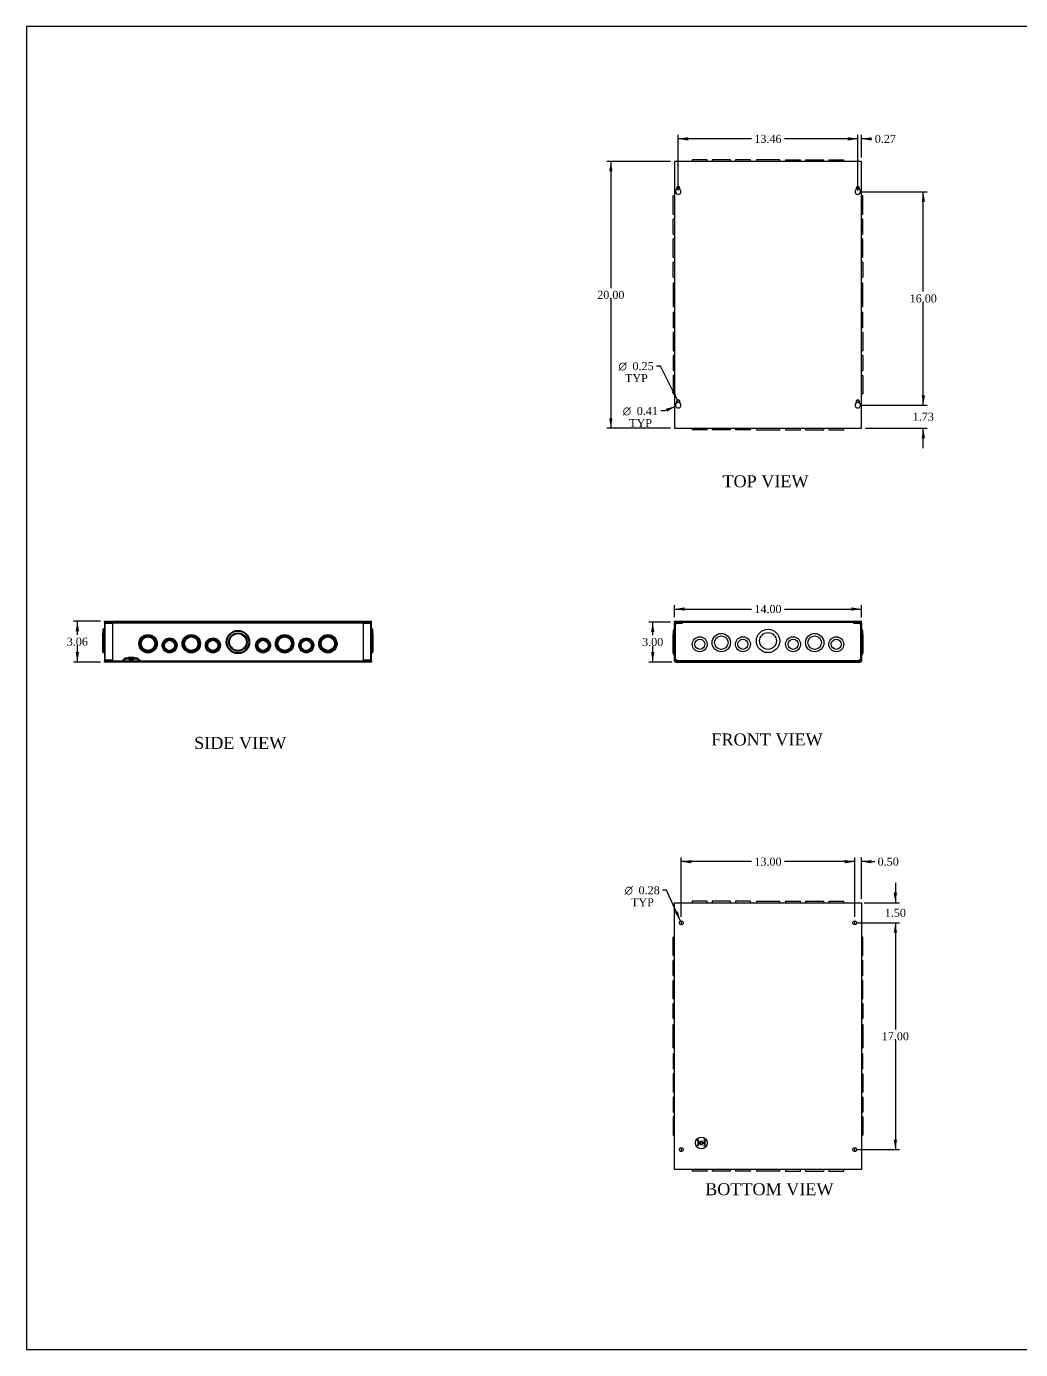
# Model space of a CAD drawing. Header units: inches. Extents: x 1 to 150, y -1 to 99.
# Drawn here: x 0.6 to 75.2, y 0.3 to 99.5 of the extents above; entities that cross this region are included whole.
import ezdxf
from ezdxf.enums import TextEntityAlignment as Align
from ezdxf.lldxf.tags import DXFTag

# ---------------------------------------------------------------- set-up
doc = ezdxf.new("R2010")
doc.units = ezdxf.units.IN
doc.header["$MEASUREMENT"] = 0
for name, color, linetype in [('COM55070-8', 7, 'Continuous'), ('COM55088-3', 7, 'Continuous'), ('COM55101-16', 7, 'Continuous'), ('Default', 7, 'Continuous')]:
    doc.layers.add(name, color=color, linetype=linetype)
doc.styles.add('SEACAD_Solid_Edge_ANSI1_Symbols', font='semeca1.ttf')
doc.styles.add('SEACAD_Times_New_Roman', font='times.ttf')
tags = doc.linetypes.add('HIDDEN2', pattern=[0.1875, 0.125, -0.0625]).pattern_tags.tags
tags[6:7] = [DXFTag(74, 4), DXFTag(75, 0), DXFTag(340, '0'), DXFTag(46, 0.0), DXFTag(50, 0.0), DXFTag(44, 0.0), DXFTag(45, 0.0)]
tags[4:5] = [DXFTag(74, 4), DXFTag(75, 0), DXFTag(340, '0'), DXFTag(46, 0.0), DXFTag(50, 0.0), DXFTag(44, 0.0), DXFTag(45, 0.0)]
doc.dimstyles.new('HAMMOND_(STH_-_120x80)', dxfattribs={"dimtxt": 0.6, "dimasz": 0.75, "dimexe": 0.3, "dimexo": 0.3, "dimgap": 0.15, "dimtad": 0, "dimtih": 1, "dimtoh": 1, "dimzin": 0, "dimdsep": 46, "dimtxsty": 'SEACAD_Times_New_Roman', "dimblk1": '_SE_FILLED', "dimblk2": '_SE_FILLED', "dimsah": 1, "dimcen": 0.3, "dimadec": 0, "dimazin": 0, "dimtfac": 0.8, "dimtofl": 0, "dimtmove": 0, "dimatfit": 3, "dimfxl": 1, "dimtolj": 1, "dimtzin": 0, "dimarcsym": 0})

# ---------------------------------------------------------------- blocks, each defined once
blk = doc.blocks.new('SE')
at = {"layer": 'COM55070-8', "color": 7, "linetype": 'Continuous'}
for p, q in [((49.225, 51.934), (49.225, 54.762)), ((49.282, 51.934), (49.282, 54.762)), ((49.311, 54.848), (49.725, 54.848)), ((49.311, 54.791), (49.725, 54.791)), ((49.725, 54.848), (49.725, 54.791)), ((62.725, 54.848), (62.725, 54.791)), ((62.725, 54.848), (63.139, 54.848)), ((62.725, 54.791), (63.139, 54.791)), ((63.168, 54.762), (63.168, 51.934)), ((63.225, 54.762), (63.225, 51.934)), ((49.108, 54.223), (49.108, 53.91)), ((49.225, 54.223), (49.108, 54.223)), ((49.108, 52.535), (49.108, 53.91)), ((49.225, 53.91), (49.108, 53.91)), ((63.342, 54.223), (63.225, 54.223)), ((63.342, 53.91), (63.225, 53.91)), ((63.342, 53.91), (63.342, 54.223)), ((63.342, 53.91), (63.342, 52.535)), ((49.108, 52.535), (49.108, 52.473)), ((49.108, 52.535), (49.225, 52.535)), ((49.108, 52.473), (49.225, 52.473)), ((49.311, 51.905), (63.139, 51.905)), ((49.311, 51.848), (63.139, 51.848)), ((50.539, 51.928), (50.516, 51.905)), ((51.933, 51.905), (51.91, 51.928)), ((63.225, 52.535), (63.342, 52.535)), ((63.225, 52.473), (63.342, 52.473)), ((63.342, 52.473), (63.342, 52.535))]:
    blk.add_line(p, q, dxfattribs=at)
for centre, radius, start, end in [((49.311, 54.762), 0.086, 90, 180), ((49.311, 54.762), 0.029, 90, 180), ((63.139, 54.762), 0.086, 0, 90), ((63.139, 54.762), 0.029, 0, 90), ((49.311, 51.934), 0.086, 180, 270), ((49.311, 51.934), 0.029, 180, 270), ((63.139, 51.934), 0.086, 270, 0), ((63.139, 51.934), 0.029, 270, 0)]:
    blk.add_arc(centre, radius, start, end, dxfattribs=at)
at = {"layer": 'COM55088-3', "color": 7, "linetype": 'Continuous'}
for p, q in [((49.295, 54.748), (49.381, 54.748)), ((49.295, 52.014), (49.295, 54.748)), ((49.796, 54.748), (49.381, 54.748)), ((49.796, 54.848), (49.796, 54.762)), ((49.796, 54.762), (49.796, 54.748)), ((62.654, 54.762), (62.654, 54.848)), ((62.654, 54.748), (62.654, 54.762)), ((63.069, 54.748), (62.654, 54.748)), ((63.069, 54.748), (63.155, 54.748)), ((63.155, 54.748), (63.155, 52.014)), ((49.381, 52.014), (49.295, 52.014)), ((49.381, 51.928), (49.381, 52.014)), ((63.069, 51.928), (49.381, 51.928)), ((63.155, 52.014), (63.069, 52.014)), ((63.069, 52.014), (63.069, 51.928))]:
    blk.add_line(p, q, dxfattribs=at)
for centre, radius in [((51.105, 53.178), 0.562), ((52.725, 53.303), 0.688), ((52.725, 53.303), 0.505), ((54.345, 53.178), 0.562), ((56.225, 53.428), 0.875), ((56.225, 53.428), 0.631), ((58.105, 53.178), 0.562), ((59.725, 53.303), 0.688), ((59.725, 53.303), 0.505), ((61.345, 53.178), 0.562), ((51.105, 53.178), 0.38), ((54.345, 53.178), 0.38), ((58.105, 53.178), 0.38), ((61.345, 53.178), 0.38)]:
    blk.add_circle(centre, radius, dxfattribs=at)
at = {"layer": 'COM55101-16', "color": 7, "linetype": 'Continuous'}
for p, q in [((49.225, 54.905), (63.225, 54.905)), ((49.225, 54.848), (49.225, 54.905)), ((49.225, 54.848), (63.225, 54.848)), ((63.225, 54.848), (63.225, 54.905))]:
    blk.add_line(p, q, dxfattribs=at)
blk = doc.blocks.new('SE1')
at = {"layer": 'COM55070-8', "color": 7, "linetype": 'Continuous'}
for p, q in [((49.225, 33.799), (49.311, 33.799)), ((49.225, 13.799), (49.225, 33.799)), ((49.311, 33.799), (63.139, 33.799)), ((63.139, 33.799), (63.225, 33.799)), ((63.225, 33.799), (63.225, 13.799)), ((49.725, 32.44), (49.725, 32.159)), ((62.725, 32.159), (62.725, 32.44)), ((49.108, 29.852), (49.108, 31.227)), ((49.225, 31.227), (49.108, 31.227)), ((63.342, 31.227), (63.225, 31.227)), ((63.342, 29.852), (63.342, 31.227)), ((49.108, 29.852), (49.225, 29.852)), ((63.225, 29.852), (63.342, 29.852)), ((49.108, 28.357), (49.108, 29.482)), ((49.225, 29.482), (49.108, 29.482)), ((63.342, 29.482), (63.225, 29.482)), ((63.342, 28.357), (63.342, 29.482)), ((49.108, 28.357), (49.225, 28.357)), ((49.108, 26.612), (49.108, 27.987)), ((49.225, 27.987), (49.108, 27.987)), ((63.225, 28.357), (63.342, 28.357)), ((63.342, 27.987), (63.225, 27.987)), ((63.342, 26.612), (63.342, 27.987)), ((49.108, 26.612), (49.225, 26.612)), ((49.108, 25.117), (49.108, 26.242)), ((49.225, 26.242), (49.108, 26.242)), ((63.225, 26.612), (63.342, 26.612)), ((63.342, 26.242), (63.225, 26.242)), ((63.342, 26.242), (63.342, 25.117)), ((49.108, 25.117), (49.225, 25.117)), ((63.225, 25.117), (63.342, 25.117)), ((49.108, 22.924), (49.108, 24.674)), ((49.225, 24.674), (49.108, 24.674)), ((63.342, 24.674), (63.225, 24.674)), ((63.342, 24.674), (63.342, 22.924)), ((49.108, 22.924), (49.225, 22.924)), ((63.225, 22.924), (63.342, 22.924)), ((49.108, 22.482), (49.108, 21.357)), ((49.225, 22.482), (49.108, 22.482)), ((63.342, 22.482), (63.225, 22.482)), ((63.342, 21.357), (63.342, 22.482)), ((49.108, 21.357), (49.225, 21.357)), ((49.108, 20.987), (49.108, 19.612)), ((49.225, 20.987), (49.108, 20.987)), ((63.225, 21.357), (63.342, 21.357)), ((63.342, 20.987), (63.225, 20.987)), ((63.342, 20.987), (63.342, 19.612)), ((49.108, 19.612), (49.225, 19.612)), ((49.108, 19.242), (49.108, 18.117)), ((49.225, 19.242), (49.108, 19.242)), ((63.225, 19.612), (63.342, 19.612)), ((63.342, 19.242), (63.225, 19.242)), ((63.342, 19.242), (63.342, 18.117)), ((49.108, 18.117), (49.225, 18.117)), ((63.225, 18.117), (63.342, 18.117)), ((49.108, 17.747), (49.108, 16.372)), ((49.225, 17.747), (49.108, 17.747)), ((63.342, 17.747), (63.225, 17.747)), ((63.342, 17.747), (63.342, 16.372)), ((49.108, 16.372), (49.225, 16.372)), ((50.903, 15.999), (51.052, 15.999)), ((50.903, 15.999), (50.903, 15.999)), ((50.903, 15.999), (50.958, 15.999)), ((50.962, 15.999), (50.958, 15.999)), ((50.962, 15.999), (50.962, 15.599)), ((50.992, 15.999), (50.962, 15.999)), ((50.992, 15.999), (50.992, 15.599)), ((50.997, 15.999), (50.992, 15.999)), ((50.997, 15.999), (51.052, 15.999)), ((51.052, 15.999), (51.052, 15.999)), ((51.453, 15.999), (51.398, 15.999)), ((51.547, 15.999), (51.398, 15.999)), ((51.398, 15.999), (51.398, 15.999)), ((51.453, 15.999), (51.457, 15.999)), ((51.457, 15.999), (51.457, 15.599)), ((51.457, 15.999), (51.487, 15.999)), ((51.487, 15.999), (51.492, 15.999)), ((51.487, 15.999), (51.487, 15.599)), ((51.547, 15.999), (51.492, 15.999)), ((51.547, 15.999), (51.547, 15.999)), ((63.225, 16.372), (63.342, 16.372)), ((49.725, 15.44), (49.725, 15.159)), ((50.903, 15.599), (50.903, 15.599)), ((51.052, 15.599), (50.903, 15.599)), ((50.958, 15.599), (50.903, 15.599)), ((50.962, 15.599), (50.958, 15.599)), ((50.992, 15.599), (50.962, 15.599)), ((50.997, 15.599), (50.992, 15.599)), ((51.052, 15.599), (50.997, 15.599)), ((51.052, 15.599), (51.052, 15.599)), ((51.398, 15.599), (51.453, 15.599)), ((51.398, 15.599), (51.398, 15.599)), ((51.398, 15.599), (51.547, 15.599)), ((51.453, 15.599), (51.457, 15.599)), ((51.457, 15.599), (51.487, 15.599)), ((51.487, 15.599), (51.492, 15.599)), ((51.492, 15.599), (51.547, 15.599)), ((51.547, 15.599), (51.547, 15.599)), ((62.725, 15.159), (62.725, 15.44)), ((49.311, 13.799), (49.225, 13.799)), ((63.139, 13.799), (49.311, 13.799)), ((63.225, 13.799), (63.139, 13.799))]:
    blk.add_line(p, q, dxfattribs=at)
for centre, radius in [((49.725, 32.299), 0.141), ((62.725, 32.299), 0.141), ((51.225, 15.799), 0.44), ((51.225, 15.799), 0.142), ((51.225, 15.799), 0.085), ((49.725, 15.299), 0.141), ((62.725, 15.299), 0.141)]:
    blk.add_circle(centre, radius, dxfattribs=at)
at = {"layer": 'COM55088-3', "color": 7, "linetype": 'Continuous'}
for p, q in [((51.667, 33.916), (50.542, 33.916)), ((50.542, 33.916), (50.542, 33.799)), ((51.667, 33.799), (51.667, 33.916)), ((53.412, 33.916), (52.037, 33.916)), ((52.037, 33.916), (52.037, 33.799)), ((53.412, 33.799), (53.412, 33.916)), ((54.907, 33.916), (53.782, 33.916)), ((53.782, 33.916), (53.782, 33.799)), ((54.907, 33.799), (54.907, 33.916)), ((55.35, 33.916), (57.1, 33.916)), ((55.35, 33.916), (55.35, 33.799)), ((57.1, 33.799), (57.1, 33.916)), ((57.542, 33.916), (58.667, 33.916)), ((57.542, 33.916), (57.542, 33.799)), ((58.667, 33.799), (58.667, 33.916)), ((59.037, 33.916), (60.412, 33.916)), ((59.037, 33.916), (59.037, 33.799)), ((60.412, 33.799), (60.412, 33.916)), ((60.782, 33.916), (61.907, 33.916)), ((60.782, 33.916), (60.782, 33.799)), ((61.907, 33.799), (61.907, 33.916)), ((50.542, 13.799), (50.542, 13.682)), ((51.667, 13.682), (50.542, 13.682)), ((51.667, 13.682), (51.667, 13.799)), ((52.037, 13.799), (52.037, 13.682)), ((53.412, 13.682), (52.037, 13.682)), ((53.412, 13.682), (53.412, 13.799)), ((53.782, 13.799), (53.782, 13.682)), ((54.907, 13.682), (53.782, 13.682)), ((54.907, 13.682), (54.907, 13.799)), ((55.35, 13.799), (55.35, 13.682)), ((57.1, 13.682), (55.35, 13.682)), ((57.1, 13.682), (57.1, 13.799)), ((57.542, 13.799), (57.542, 13.682)), ((57.542, 13.682), (58.667, 13.682)), ((58.667, 13.682), (58.667, 13.799)), ((59.037, 13.799), (59.037, 13.682)), ((59.037, 13.682), (60.412, 13.682)), ((60.412, 13.682), (60.412, 13.799)), ((60.782, 13.799), (60.782, 13.682)), ((60.782, 13.682), (61.907, 13.682)), ((61.907, 13.682), (61.907, 13.799))]:
    blk.add_line(p, q, dxfattribs=at)
blk = doc.blocks.new('SE2')
at = {"layer": 'COM55070-8', "color": 7, "linetype": 'Continuous'}
for p, q in [((6.494, 54.848), (6.494, 54.762)), ((6.494, 54.762), (6.494, 51.934)), ((26.494, 54.762), (26.494, 54.848)), ((26.494, 51.934), (26.494, 54.762)), ((6.494, 51.848), (6.494, 51.934)), ((26.494, 51.848), (6.494, 51.848)), ((26.494, 51.934), (26.494, 51.848))]:
    blk.add_line(p, q, dxfattribs=at)
at = {"layer": 'COM55070-8', "color": 7, "linetype": 'HIDDEN2'}
for p, q in [((6.494, 54.791), (26.494, 54.791)), ((8.409, 54.848), (8.409, 54.791)), ((8.579, 54.791), (8.579, 54.848)), ((24.409, 54.848), (24.409, 54.791)), ((24.579, 54.791), (24.579, 54.848)), ((26.494, 51.905), (6.494, 51.905)), ((8.014, 52.132), (7.786, 51.905)), ((8.054, 52.092), (7.826, 51.864)), ((7.854, 51.905), (7.854, 51.848)), ((8.935, 52.149), (8.054, 52.149)), ((8.054, 52.092), (8.935, 52.092)), ((8.135, 51.848), (8.135, 51.905)), ((8.244, 51.905), (8.244, 51.902)), ((8.244, 51.902), (8.744, 51.902)), ((8.248, 51.905), (8.248, 51.902)), ((8.294, 52.167), (8.294, 52.209)), ((8.294, 52.209), (8.694, 52.209)), ((8.294, 52.167), (8.294, 52.149)), ((8.694, 52.152), (8.294, 52.152)), ((8.294, 52.092), (8.294, 52.149)), ((8.294, 52.149), (8.294, 52.092)), ((8.306, 51.902), (8.306, 51.905)), ((8.352, 52.092), (8.352, 52.024)), ((8.352, 52.024), (8.636, 52.024)), ((8.409, 52.149), (8.409, 52.024)), ((8.493, 51.902), (8.493, 51.905)), ((8.493, 51.902), (8.493, 51.905)), ((8.495, 51.902), (8.495, 51.905)), ((8.568, 51.902), (8.568, 51.905)), ((8.57, 51.902), (8.57, 51.905)), ((8.579, 52.024), (8.579, 52.149)), ((8.636, 52.024), (8.636, 52.092)), ((8.643, 51.902), (8.643, 51.905)), ((8.645, 51.902), (8.645, 51.905)), ((8.694, 52.209), (8.694, 52.167)), ((8.694, 52.167), (8.694, 52.149)), ((8.694, 52.092), (8.694, 52.149)), ((8.694, 52.149), (8.694, 52.092)), ((8.74, 51.902), (8.74, 51.905)), ((8.744, 51.902), (8.744, 51.905)), ((9.162, 51.864), (8.935, 52.092)), ((9.203, 51.905), (8.975, 52.132)), ((24.854, 51.905), (24.854, 51.848)), ((25.135, 51.848), (25.135, 51.905))]:
    blk.add_line(p, q, dxfattribs=at)
at = {"layer": 'COM55070-8', "color": 7, "linetype": 'Continuous'}
for centre, radius in [((9.754, 53.223), 0.688), ((9.754, 53.223), 0.505), ((11.374, 53.098), 0.562), ((12.994, 53.223), 0.688), ((12.994, 53.223), 0.505), ((14.614, 53.098), 0.562), ((16.494, 53.348), 0.875), ((16.494, 53.348), 0.63), ((18.374, 53.098), 0.562), ((19.994, 53.223), 0.688), ((19.994, 53.223), 0.505), ((21.614, 53.098), 0.562), ((23.234, 53.223), 0.688), ((23.234, 53.223), 0.505), ((11.374, 53.098), 0.38), ((14.614, 53.098), 0.38), ((18.374, 53.098), 0.38), ((21.614, 53.098), 0.38)]:
    blk.add_circle(centre, radius, dxfattribs=at)
at = {"layer": 'COM55070-8', "color": 7, "linetype": 'HIDDEN2'}
for centre, radius in [((9.754, 53.223), 0.631), ((9.754, 53.223), 0.562), ((11.374, 53.098), 0.505), ((12.994, 53.223), 0.631), ((12.994, 53.223), 0.562), ((14.614, 53.098), 0.505), ((16.494, 53.348), 0.818), ((16.494, 53.348), 0.687), ((18.374, 53.098), 0.505), ((19.994, 53.223), 0.631), ((19.994, 53.223), 0.562), ((21.614, 53.098), 0.505), ((23.234, 53.223), 0.631), ((23.234, 53.223), 0.562), ((11.374, 53.098), 0.438), ((14.614, 53.098), 0.438), ((18.374, 53.098), 0.438), ((21.614, 53.098), 0.438)]:
    blk.add_circle(centre, radius, dxfattribs=at)
for centre, start, end in [((7.786, 51.905), 270, 315), ((8.054, 52.092), 90, 135), ((8.935, 52.092), 45, 90), ((9.203, 51.905), 225, 270)]:
    blk.add_arc(centre, 0.057, start, end, dxfattribs=at)
at = {"layer": 'COM55088-3', "color": 7, "linetype": 'HIDDEN2'}
for p, q in [((6.494, 54.748), (6.58, 54.748)), ((6.551, 54.748), (6.551, 54.762)), ((6.551, 52.014), (6.551, 54.748)), ((7.119, 54.748), (6.58, 54.748)), ((6.994, 54.848), (6.994, 54.791)), ((7.119, 52.014), (7.119, 54.748)), ((26.408, 54.748), (25.869, 54.748)), ((25.869, 54.748), (25.869, 52.014)), ((25.994, 54.848), (25.994, 54.791)), ((26.408, 54.748), (26.494, 54.748)), ((26.437, 54.762), (26.437, 54.748)), ((26.437, 54.748), (26.437, 52.014)), ((6.437, 54.058), (6.377, 54.058)), ((6.437, 53.808), (6.377, 53.808)), ((6.434, 54.246), (6.434, 53.933)), ((6.551, 54.246), (6.434, 54.246)), ((6.494, 54.115), (6.434, 54.115)), ((6.434, 53.683), (6.434, 53.933)), ((6.551, 53.933), (6.434, 53.933)), ((6.494, 53.865), (6.434, 53.865)), ((6.434, 52.672), (6.434, 53.683)), ((6.551, 53.683), (6.434, 53.683)), ((6.494, 53.615), (6.434, 53.615)), ((6.437, 54.058), (6.437, 53.808)), ((6.437, 53.558), (6.437, 53.808)), ((26.554, 54.246), (26.437, 54.246)), ((26.554, 53.933), (26.437, 53.933)), ((26.554, 53.683), (26.437, 53.683)), ((26.554, 54.115), (26.494, 54.115)), ((26.554, 53.865), (26.494, 53.865)), ((26.554, 53.615), (26.494, 53.615)), ((26.551, 53.808), (26.551, 54.058)), ((26.611, 54.058), (26.551, 54.058)), ((26.551, 53.808), (26.551, 53.558)), ((26.611, 53.808), (26.551, 53.808)), ((26.554, 53.933), (26.554, 54.246)), ((26.554, 53.933), (26.554, 53.683)), ((26.554, 53.683), (26.554, 52.672)), ((6.437, 53.558), (6.377, 53.558)), ((6.377, 52.797), (6.437, 52.797)), ((6.434, 52.74), (6.494, 52.74)), ((6.434, 52.672), (6.434, 52.61)), ((6.434, 52.672), (6.551, 52.672)), ((6.434, 52.61), (6.551, 52.61)), ((6.437, 52.797), (6.437, 53.558)), ((26.437, 52.672), (26.554, 52.672)), ((26.437, 52.61), (26.554, 52.61)), ((26.494, 52.74), (26.554, 52.74)), ((26.551, 53.558), (26.551, 52.797)), ((26.611, 53.558), (26.551, 53.558)), ((26.551, 52.797), (26.611, 52.797)), ((26.554, 52.61), (26.554, 52.672)), ((6.58, 52.014), (6.494, 52.014)), ((6.58, 52.014), (7.119, 52.014)), ((7.119, 51.985), (6.58, 51.985)), ((7.119, 51.928), (6.58, 51.928)), ((7.119, 51.928), (7.119, 51.985)), ((25.869, 52.014), (26.408, 52.014)), ((26.408, 51.985), (25.869, 51.985)), ((25.869, 51.928), (25.869, 51.985)), ((26.408, 51.928), (25.869, 51.928)), ((26.494, 52.014), (26.408, 52.014))]:
    blk.add_line(p, q, dxfattribs=at)
at = {"layer": 'COM55088-3', "color": 7, "linetype": 'Continuous'}
for p, q in [((6.377, 54.303), (6.377, 53.99)), ((6.494, 54.303), (6.377, 54.303)), ((6.377, 53.74), (6.377, 53.99)), ((6.494, 53.99), (6.377, 53.99)), ((6.377, 52.615), (6.377, 53.74)), ((6.494, 53.74), (6.377, 53.74)), ((26.611, 54.303), (26.494, 54.303)), ((26.611, 53.99), (26.494, 53.99)), ((26.611, 53.74), (26.494, 53.74)), ((26.611, 53.99), (26.611, 54.303)), ((26.611, 53.99), (26.611, 53.74)), ((26.611, 53.74), (26.611, 52.615)), ((6.377, 52.615), (6.377, 52.553)), ((6.377, 52.615), (6.494, 52.615)), ((26.494, 52.615), (26.611, 52.615)), ((26.611, 52.553), (26.611, 52.615)), ((6.377, 52.553), (6.494, 52.553)), ((26.494, 52.553), (26.611, 52.553))]:
    blk.add_line(p, q, dxfattribs=at)
at = {"layer": 'COM55088-3', "color": 7, "linetype": 'HIDDEN2'}
for centre, radius, start, end in [((6.58, 54.762), 0.086, 90, 180), ((6.58, 54.762), 0.029, 90, 180), ((26.408, 54.762), 0.086, 0, 90), ((26.408, 54.762), 0.029, 0, 90), ((6.58, 52.014), 0.086, 180, 270), ((6.58, 52.014), 0.029, 180, 270), ((26.408, 52.014), 0.086, 270, 0), ((26.408, 52.014), 0.029, 270, 0)]:
    blk.add_arc(centre, radius, start, end, dxfattribs=at)
at = {"layer": 'COM55101-16', "color": 7, "linetype": 'Continuous'}
for p, q in [((6.494, 54.905), (26.494, 54.905)), ((6.494, 54.848), (6.494, 54.905)), ((6.494, 54.848), (26.494, 54.848)), ((26.494, 54.848), (26.494, 54.905))]:
    blk.add_line(p, q, dxfattribs=at)
at = {"layer": 'COM55101-16', "color": 7, "linetype": 'HIDDEN2'}
for p, q in [((8.369, 54.905), (8.369, 54.848)), ((8.606, 54.848), (8.606, 54.905)), ((8.969, 54.848), (8.969, 54.905)), ((24.369, 54.905), (24.369, 54.848)), ((24.606, 54.848), (24.606, 54.905)), ((24.969, 54.848), (24.969, 54.905))]:
    blk.add_line(p, q, dxfattribs=at)
blk = doc.blocks.new('SE4')
at = {"layer": 'COM55070-8', "color": 7, "linetype": 'Continuous'}
for p, q in [((49.108, 85.428), (49.108, 86.803)), ((49.225, 86.803), (49.108, 86.803)), ((63.342, 86.803), (63.225, 86.803)), ((63.342, 85.428), (63.342, 86.803)), ((49.108, 85.428), (49.225, 85.428)), ((63.225, 85.428), (63.342, 85.428)), ((49.108, 83.933), (49.108, 85.058)), ((49.225, 85.058), (49.108, 85.058)), ((63.342, 85.058), (63.225, 85.058)), ((63.342, 83.933), (63.342, 85.058)), ((49.108, 83.933), (49.225, 83.933)), ((49.108, 82.188), (49.108, 83.563)), ((49.225, 83.563), (49.108, 83.563)), ((63.225, 83.933), (63.342, 83.933)), ((63.342, 83.563), (63.225, 83.563)), ((63.342, 82.188), (63.342, 83.563)), ((49.108, 82.188), (49.225, 82.188)), ((49.108, 80.693), (49.108, 81.818)), ((49.225, 81.818), (49.108, 81.818)), ((63.225, 82.188), (63.342, 82.188)), ((63.342, 81.818), (63.225, 81.818)), ((63.342, 81.818), (63.342, 80.693)), ((49.108, 80.693), (49.225, 80.693)), ((63.225, 80.693), (63.342, 80.693)), ((49.108, 80.25), (49.108, 78.5)), ((49.225, 80.25), (49.108, 80.25)), ((63.342, 80.25), (63.225, 80.25)), ((63.342, 78.5), (63.342, 80.25)), ((49.108, 78.5), (49.225, 78.5)), ((63.225, 78.5), (63.342, 78.5)), ((49.108, 78.058), (49.108, 76.933)), ((49.225, 78.058), (49.108, 78.058)), ((63.342, 78.058), (63.225, 78.058)), ((63.342, 76.933), (63.342, 78.058)), ((49.108, 76.933), (49.225, 76.933)), ((49.108, 76.563), (49.108, 75.188)), ((49.225, 76.563), (49.108, 76.563)), ((63.225, 76.933), (63.342, 76.933)), ((63.342, 76.563), (63.225, 76.563)), ((63.342, 76.563), (63.342, 75.188)), ((49.108, 75.188), (49.225, 75.188)), ((49.108, 74.818), (49.108, 73.693)), ((49.225, 74.818), (49.108, 74.818)), ((63.225, 75.188), (63.342, 75.188)), ((63.342, 74.818), (63.225, 74.818)), ((63.342, 74.818), (63.342, 73.693)), ((49.108, 73.693), (49.225, 73.693)), ((63.225, 73.693), (63.342, 73.693)), ((49.108, 73.323), (49.108, 71.948)), ((49.225, 73.323), (49.108, 73.323)), ((63.342, 73.323), (63.225, 73.323)), ((63.342, 73.323), (63.342, 71.948)), ((49.108, 71.948), (49.225, 71.948)), ((63.225, 71.948), (63.342, 71.948))]:
    blk.add_line(p, q, dxfattribs=at)
for centre in [(49.495, 87.375), (62.955, 87.375), (49.495, 71.375), (62.955, 71.375)]:
    blk.add_circle(centre, 0.085, dxfattribs=at)
at = {"layer": 'COM55088-3', "color": 7, "linetype": 'Continuous'}
for p, q in [((51.667, 89.492), (50.542, 89.492)), ((50.542, 89.492), (50.542, 89.375)), ((51.667, 89.375), (51.667, 89.492)), ((53.412, 89.492), (52.037, 89.492)), ((52.037, 89.492), (52.037, 89.375)), ((53.412, 89.375), (53.412, 89.492)), ((54.907, 89.492), (53.782, 89.492)), ((53.782, 89.492), (53.782, 89.375)), ((54.907, 89.375), (54.907, 89.492)), ((57.1, 89.492), (55.35, 89.492)), ((55.35, 89.492), (55.35, 89.375)), ((57.1, 89.375), (57.1, 89.492)), ((57.542, 89.492), (58.667, 89.492)), ((57.542, 89.492), (57.542, 89.375)), ((58.667, 89.375), (58.667, 89.492)), ((59.037, 89.492), (60.412, 89.492)), ((59.037, 89.492), (59.037, 89.375)), ((60.412, 89.375), (60.412, 89.492)), ((60.782, 89.492), (61.907, 89.492)), ((60.782, 89.492), (60.782, 89.375)), ((61.907, 89.375), (61.907, 89.492)), ((50.542, 69.375), (50.542, 69.258)), ((51.667, 69.258), (50.542, 69.258)), ((51.667, 69.258), (51.667, 69.375)), ((52.037, 69.375), (52.037, 69.258)), ((53.412, 69.258), (52.037, 69.258)), ((53.412, 69.258), (53.412, 69.375)), ((53.782, 69.375), (53.782, 69.258)), ((54.907, 69.258), (53.782, 69.258)), ((54.907, 69.258), (54.907, 69.375)), ((55.35, 69.375), (55.35, 69.258)), ((55.35, 69.258), (57.1, 69.258)), ((57.1, 69.258), (57.1, 69.375)), ((57.542, 69.375), (57.542, 69.258)), ((57.542, 69.258), (58.667, 69.258)), ((58.667, 69.258), (58.667, 69.375)), ((59.037, 69.375), (59.037, 69.258)), ((59.037, 69.258), (60.412, 69.258)), ((60.412, 69.258), (60.412, 69.375)), ((60.782, 69.375), (60.782, 69.258)), ((60.782, 69.258), (61.907, 69.258)), ((61.907, 69.258), (61.907, 69.375))]:
    blk.add_line(p, q, dxfattribs=at)
at = {"layer": 'COM55101-16', "color": 7, "linetype": 'Continuous'}
for p, q in [((63.225, 89.375), (49.225, 89.375)), ((49.225, 89.375), (49.225, 69.375)), ((63.225, 69.375), (63.225, 89.375)), ((49.37, 87.375), (49.37, 87.263)), ((49.62, 87.263), (49.62, 87.375)), ((62.83, 87.375), (62.83, 87.263)), ((63.08, 87.263), (63.08, 87.375)), ((49.37, 71.375), (49.37, 71.263)), ((49.62, 71.263), (49.62, 71.375)), ((62.83, 71.375), (62.83, 71.263)), ((63.08, 71.263), (63.08, 71.375)), ((49.225, 69.375), (63.225, 69.375))]:
    blk.add_line(p, q, dxfattribs=at)
for centre, radius, start, end in [((49.495, 87.375), 0.125, 0, 180), ((62.955, 87.375), 0.125, 0, 180), ((49.495, 87.103), 0.203, 128.00742, 51.99258), ((62.955, 87.103), 0.203, 128.00742, 51.99258), ((49.495, 71.375), 0.125, 0, 180), ((62.955, 71.375), 0.125, 0, 180), ((49.495, 71.103), 0.203, 128.00742, 51.99258), ((62.955, 71.103), 0.203, 128.00742, 51.99258)]:
    blk.add_arc(centre, radius, start, end, dxfattribs=at)
blk = doc.blocks.new('DMBLK563')
at = {"layer": 'Default', "linetype": 'Continuous'}
for points in [[(67.99, 71.853), (67.74, 71.853), (67.865, 71.103)], [(67.99, 68.625), (67.865, 69.375), (67.74, 68.625)]]:
    blk.add_hatch(color=7, dxfattribs=at).paths.add_polyline_path(points)
at = {"layer": 'Default', "color": 7, "linetype": 'Continuous'}
for p, q in [((67.865, 71.103), (67.865, 72.603)), ((63.255, 71.103), (68.165, 71.103)), ((63.525, 69.375), (68.165, 69.375)), ((67.865, 67.875), (67.865, 69.375))]:
    blk.add_line(p, q, dxfattribs=at)
at = {"layer": 'Default', "color": 7, "linetype": 'Continuous', "style": 'SEACAD_Times_New_Roman'}
blk.add_text('1.73', height=0.6, dxfattribs=at).set_placement((67.068, 70.539), align=Align.TOP_LEFT)
blk = doc.blocks.new('_SE_FILLED')
at = {"color": 0}
blk.add_line((0, 0), (-1, 0), dxfattribs=at)
blk.add_solid([(0, 0), (-1, -0.1665), (-1, 0.1665), (0, 0)], dxfattribs=at)
blk = doc.blocks.new('DMBLK564')
at = {"layer": 'Default', "linetype": 'Continuous'}
for points in [[(67.99, 86.353), (67.865, 87.103), (67.74, 86.353)], [(67.99, 71.853), (67.74, 71.853), (67.865, 71.103)]]:
    blk.add_hatch(color=7, dxfattribs=at).paths.add_polyline_path(points)
at = {"layer": 'Default', "color": 7, "linetype": 'Continuous'}
for p, q in [((63.255, 87.103), (68.165, 87.103)), ((67.865, 79.613), (67.865, 87.103)), ((67.865, 71.103), (67.865, 78.803)), ((63.255, 71.103), (68.165, 71.103))]:
    blk.add_line(p, q, dxfattribs=at)
at = {"layer": 'Default', "color": 7, "linetype": 'Continuous', "style": 'SEACAD_Times_New_Roman'}
blk.add_text('16.00', height=0.6, dxfattribs=at).set_placement((66.841, 79.403), align=Align.TOP_LEFT)
blk = doc.blocks.new('DMBLK565')
at = {"layer": 'Default', "linetype": 'Continuous'}
for points in [[(49.975, 55.946), (49.225, 55.821), (49.975, 55.696)], [(62.475, 55.946), (62.475, 55.696), (63.225, 55.821)]]:
    blk.add_hatch(color=7, dxfattribs=at).paths.add_polyline_path(points)
at = {"layer": 'Default', "color": 7, "linetype": 'Continuous'}
for p, q in [((49.225, 55.205), (49.225, 56.121)), ((49.225, 55.821), (54.991, 55.821)), ((57.459, 55.821), (63.225, 55.821)), ((63.225, 55.176), (63.225, 56.121))]:
    blk.add_line(p, q, dxfattribs=at)
at = {"layer": 'Default', "color": 7, "linetype": 'Continuous', "style": 'SEACAD_Times_New_Roman'}
blk.add_text('14.00', height=0.6, dxfattribs=at).set_placement((55.201, 56.121), align=Align.TOP_LEFT)
blk = doc.blocks.new('DMBLK566')
at = {"layer": 'Default', "linetype": 'Continuous'}
for points in [[(4.332, 54.155), (4.582, 54.155), (4.457, 54.905)], [(4.332, 52.598), (4.457, 51.848), (4.582, 52.598)]]:
    blk.add_hatch(color=7, dxfattribs=at).paths.add_polyline_path(points)
at = {"layer": 'Default', "color": 7, "linetype": 'Continuous'}
for p, q in [((6.194, 54.905), (4.157, 54.905)), ((4.457, 53.886), (4.457, 54.905)), ((4.457, 51.848), (4.457, 53.076)), ((6.194, 51.848), (4.157, 51.848))]:
    blk.add_line(p, q, dxfattribs=at)
at = {"layer": 'Default', "color": 7, "linetype": 'Continuous', "style": 'SEACAD_Times_New_Roman'}
blk.add_text('3.06', height=0.6, dxfattribs=at).set_placement((3.661, 53.676), align=Align.TOP_LEFT)
blk = doc.blocks.new('DMBLK567')
at = {"layer": 'Default', "linetype": 'Continuous'}
for points in [[(44.322, 88.625), (44.572, 88.625), (44.447, 89.375)], [(44.322, 70.125), (44.447, 69.375), (44.572, 70.125)]]:
    blk.add_hatch(color=7, dxfattribs=at).paths.add_polyline_path(points)
at = {"layer": 'Default', "color": 7, "linetype": 'Continuous'}
for p, q in [((48.925, 89.375), (44.147, 89.375)), ((44.447, 89.375), (44.447, 79.885)), ((44.447, 79.075), (44.447, 69.375)), ((48.925, 69.375), (44.147, 69.375))]:
    blk.add_line(p, q, dxfattribs=at)
at = {"layer": 'Default', "color": 7, "linetype": 'Continuous', "style": 'SEACAD_Times_New_Roman'}
blk.add_text('20.00', height=0.6, dxfattribs=at).set_placement((43.424, 79.675), align=Align.TOP_LEFT)
blk = doc.blocks.new('DMBLK568')
at = {"layer": 'Default', "linetype": 'Continuous'}
blk.add_hatch(color=7, dxfattribs=at).paths.add_polyline_path([(48.67, 70.61), (49.309, 71.023), (48.571, 70.84)])
at = {"layer": 'Default', "color": 7, "linetype": 'Continuous'}
for p, q in [((48.487, 70.667), (48.187, 70.667)), ((49.309, 71.023), (48.487, 70.667))]:
    blk.add_line(p, q, dxfattribs=at)
for s, style, p in [('O', 'SEACAD_Solid_Edge_ANSI1_Symbols', (45.34, 70.967)), ('0.41', 'SEACAD_Times_New_Roman', (46.385, 70.967)), ('TYP', 'SEACAD_Times_New_Roman', (45.82, 70.067))]:
    blk.add_text(s, height=0.6, dxfattribs=dict(at, style=style)).set_placement(p, align=Align.TOP_LEFT)
blk = doc.blocks.new('DMBLK569')
at = {"layer": 'Default', "linetype": 'Continuous'}
blk.add_hatch(color=7, dxfattribs=at).paths.add_polyline_path([(48.992, 72.102), (49.439, 71.487), (49.216, 72.214)])
at = {"layer": 'Default', "color": 7, "linetype": 'Continuous'}
for p, q in [((48.171, 74.029), (47.871, 74.029)), ((49.439, 71.487), (48.171, 74.029))]:
    blk.add_line(p, q, dxfattribs=at)
for s, style, p in [('O', 'SEACAD_Solid_Edge_ANSI1_Symbols', (45.024, 74.329)), ('TYP', 'SEACAD_Times_New_Roman', (45.504, 73.429)), ('0.25', 'SEACAD_Times_New_Roman', (46.068, 74.329))]:
    blk.add_text(s, height=0.6, dxfattribs=dict(at, style=style)).set_placement(p, align=Align.TOP_LEFT)
blk = doc.blocks.new('DMBLK570')
at = {"layer": 'Default', "linetype": 'Continuous'}
for points in [[(62.205, 91.191), (62.205, 90.941), (62.955, 91.066)], [(63.975, 91.191), (63.225, 91.066), (63.975, 90.941)]]:
    blk.add_hatch(color=7, dxfattribs=at).paths.add_polyline_path(points)
at = {"layer": 'Default', "color": 7, "linetype": 'Continuous'}
for p, q in [((62.955, 87.2), (62.955, 91.366)), ((63.225, 89.675), (63.225, 91.366)), ((62.955, 91.066), (61.455, 91.066)), ((63.717, 91.066), (63.225, 91.066)), ((63.717, 91.066), (64.017, 91.066))]:
    blk.add_line(p, q, dxfattribs=at)
at = {"layer": 'Default', "color": 7, "linetype": 'Continuous', "style": 'SEACAD_Times_New_Roman'}
blk.add_text('0.27', height=0.6, dxfattribs=at).set_placement((64.227, 91.366), align=Align.TOP_LEFT)
blk = doc.blocks.new('DMBLK571')
at = {"layer": 'Default', "linetype": 'Continuous'}
for points in [[(50.245, 91.191), (49.495, 91.066), (50.245, 90.941)], [(62.205, 91.191), (62.205, 90.941), (62.955, 91.066)]]:
    blk.add_hatch(color=7, dxfattribs=at).paths.add_polyline_path(points)
at = {"layer": 'Default', "color": 7, "linetype": 'Continuous'}
for p, q in [((49.495, 87.2), (49.495, 91.366)), ((62.955, 87.2), (62.955, 91.366)), ((54.991, 91.066), (49.495, 91.066)), ((62.955, 91.066), (57.459, 91.066))]:
    blk.add_line(p, q, dxfattribs=at)
at = {"layer": 'Default', "color": 7, "linetype": 'Continuous', "style": 'SEACAD_Times_New_Roman'}
blk.add_text('13.46', height=0.6, dxfattribs=at).set_placement((55.201, 91.366), align=Align.TOP_LEFT)
blk = doc.blocks.new('DMBLK574')
at = {"layer": 'Default', "linetype": 'Continuous'}
for points in [[(47.458, 54.098), (47.708, 54.098), (47.583, 54.848)], [(47.458, 52.598), (47.583, 51.848), (47.708, 52.598)]]:
    blk.add_hatch(color=7, dxfattribs=at).paths.add_polyline_path(points)
at = {"layer": 'Default', "color": 7, "linetype": 'Continuous'}
for p, q in [((48.925, 54.848), (47.283, 54.848)), ((47.583, 53.858), (47.583, 54.848)), ((47.583, 51.848), (47.583, 53.048)), ((49.011, 51.848), (47.283, 51.848))]:
    blk.add_line(p, q, dxfattribs=at)
at = {"layer": 'Default', "color": 7, "linetype": 'Continuous', "style": 'SEACAD_Times_New_Roman'}
blk.add_text('3.00', height=0.6, dxfattribs=at).set_placement((46.787, 53.648), align=Align.TOP_LEFT)
blk = doc.blocks.new('DMBLK584')
at = {"layer": 'Default', "linetype": 'Continuous'}
for points in [[(65.897, 34.549), (65.647, 34.549), (65.772, 33.799)], [(65.897, 31.549), (65.772, 32.299), (65.647, 31.549)]]:
    blk.add_hatch(color=7, dxfattribs=at).paths.add_polyline_path(points)
at = {"layer": 'Default', "color": 7, "linetype": 'Continuous'}
for p, q in [((65.772, 35.299), (65.772, 33.799)), ((63.439, 33.799), (66.072, 33.799)), ((62.884, 32.299), (66.072, 32.299)), ((65.772, 32.299), (65.772, 30.799))]:
    blk.add_line(p, q, dxfattribs=at)
at = {"layer": 'Default', "color": 7, "linetype": 'Continuous', "style": 'SEACAD_Times_New_Roman'}
blk.add_text('1.50', height=0.6, dxfattribs=at).set_placement((64.976, 33.349), align=Align.TOP_LEFT)
blk = doc.blocks.new('DMBLK585')
at = {"layer": 'Default', "linetype": 'Continuous'}
for points in [[(65.897, 31.549), (65.772, 32.299), (65.647, 31.549)], [(65.897, 16.049), (65.647, 16.049), (65.772, 15.299)]]:
    blk.add_hatch(color=7, dxfattribs=at).paths.add_polyline_path(points)
at = {"layer": 'Default', "color": 7, "linetype": 'Continuous'}
for p, q in [((62.884, 32.299), (66.072, 32.299)), ((65.772, 32.299), (65.772, 24.309)), ((65.772, 23.499), (65.772, 15.299)), ((62.884, 15.299), (66.072, 15.299))]:
    blk.add_line(p, q, dxfattribs=at)
at = {"layer": 'Default', "color": 7, "linetype": 'Continuous', "style": 'SEACAD_Times_New_Roman'}
blk.add_text('17.00', height=0.6, dxfattribs=at).set_placement((64.748, 24.099), align=Align.TOP_LEFT)
blk = doc.blocks.new('DMBLK586')
at = {"layer": 'Default', "linetype": 'Continuous'}
for points in [[(61.975, 37.01), (61.975, 36.76), (62.725, 36.885)], [(63.975, 37.01), (63.225, 36.885), (63.975, 36.76)]]:
    blk.add_hatch(color=7, dxfattribs=at).paths.add_polyline_path(points)
at = {"layer": 'Default', "color": 7, "linetype": 'Continuous'}
for p, q in [((62.725, 36.885), (61.225, 36.885)), ((62.725, 32.74), (62.725, 37.185)), ((63.225, 34.099), (63.225, 37.185)), ((63.931, 36.885), (63.225, 36.885)), ((63.931, 36.885), (64.231, 36.885))]:
    blk.add_line(p, q, dxfattribs=at)
at = {"layer": 'Default', "color": 7, "linetype": 'Continuous', "style": 'SEACAD_Times_New_Roman'}
blk.add_text('0.50', height=0.6, dxfattribs=at).set_placement((64.441, 37.185), align=Align.TOP_LEFT)
blk = doc.blocks.new('DMBLK587')
at = {"layer": 'Default', "linetype": 'Continuous'}
for points in [[(50.475, 37.01), (49.725, 36.885), (50.475, 36.76)], [(61.975, 37.01), (61.975, 36.76), (62.725, 36.885)]]:
    blk.add_hatch(color=7, dxfattribs=at).paths.add_polyline_path(points)
at = {"layer": 'Default', "color": 7, "linetype": 'Continuous'}
for p, q in [((49.725, 32.74), (49.725, 37.185)), ((54.991, 36.885), (49.725, 36.885)), ((62.725, 36.885), (57.459, 36.885)), ((62.725, 32.74), (62.725, 37.185))]:
    blk.add_line(p, q, dxfattribs=at)
at = {"layer": 'Default', "color": 7, "linetype": 'Continuous', "style": 'SEACAD_Times_New_Roman'}
blk.add_text('13.00', height=0.6, dxfattribs=at).set_placement((55.201, 37.185), align=Align.TOP_LEFT)
blk = doc.blocks.new('DMBLK588')
at = {"layer": 'Default', "linetype": 'Continuous'}
blk.add_hatch(color=7, dxfattribs=at).paths.add_polyline_path([(49.245, 33.06), (49.667, 32.427), (49.473, 33.162)])
at = {"layer": 'Default', "color": 7, "linetype": 'Continuous'}
for p, q in [((48.625, 34.741), (48.325, 34.741)), ((49.667, 32.427), (48.625, 34.741))]:
    blk.add_line(p, q, dxfattribs=at)
for s, style, p in [('O', 'SEACAD_Solid_Edge_ANSI1_Symbols', (45.478, 35.041)), ('0.28', 'SEACAD_Times_New_Roman', (46.523, 35.041)), ('TYP', 'SEACAD_Times_New_Roman', (45.958, 34.141))]:
    blk.add_text(s, height=0.6, dxfattribs=dict(at, style=style)).set_placement(p, align=Align.TOP_LEFT)
blk = doc.blocks.new('BORDER')
at = {"layer": 'Default', "color": 7, "linetype": 'Continuous'}
for p, q in [((0, 27.86), (-41.86, 27.86)), ((-41.86, 27.86), (-41.86, 0)), ((-41.86, 0), (0, 0))]:
    blk.add_line(p, q, dxfattribs=at)

msp = doc.modelspace()

# ---------------------------------------------------------------- block references
at = {"layer": 'Default', "color": 7, "xscale": 3.56, "yscale": 3.56, "zscale": 3.56}
msp.add_blockref('BORDER', (149.664, 0.311), dxfattribs=at)
at = {"layer": 'Default'}
for name in ['SE4', 'SE2', 'SE', 'SE1']:
    msp.add_blockref(name, (0, 0), dxfattribs=at)

# ---------------------------------------------------------------- texts
at = {"layer": 'Default', "color": 7, "linetype": 'Continuous', "style": 'SEACAD_Times_New_Roman'}
for s, p in [('TOP VIEW', (52.812, 65.848)), ('SIDE VIEW', (13.21, 46.238)), ('FRONT VIEW', (51.98, 46.495)), ('BOTTOM VIEW', (51.512, 12.782))]:
    msp.add_text(s, height=0.9, dxfattribs=at).set_placement(p, align=Align.TOP_LEFT)

# ---------------------------------------------------------------- dimensions: what is measured, and where the dimension line sits
at = {"layer": 'Default', "color": 7, "linetype": 'Continuous'}
for base, p1, p2, picture, middle in [((49.495, 91.066), (62.955, 86.9), (49.495, 86.9), 'DMBLK571', (56.225, 91.066)), ((49.725, 36.885), (62.725, 32.44), (49.725, 32.44), 'DMBLK587', (56.225, 36.885))]:
    dim = msp.add_linear_dim(base=base, p1=p1, p2=p2, text='\\A1;<>', dimstyle='HAMMOND_(STH_-_120x80)', dxfattribs=at)
    dim.commit()
    dim.dimension.update_dxf_attribs({"geometry": picture, "text_midpoint": middle, "dimtype": 160})
for base, p1, p2, picture, middle in [((62.955, 91.066), (63.225, 89.375), (62.955, 86.9), 'DMBLK570', (64.017, 91.066)), ((62.725, 36.885), (63.225, 33.799), (62.725, 32.44), 'DMBLK586', (64.231, 36.885))]:
    dim = msp.add_linear_dim(base=base, p1=p1, p2=p2, text='\\A1;<>', dimstyle='HAMMOND_(STH_-_120x80)', override={"dimtmove": 1}, dxfattribs=at)
    dim.commit()
    dim.dimension.update_dxf_attribs({"geometry": picture, "text_midpoint": middle, "dimtype": 160})
for base, p1, p2, angle, picture, middle, dimtype in [((44.447, 89.375), (49.225, 89.375), (49.225, 69.375), 270, 'DMBLK567', (44.447, 79.375), 161), ((67.865, 71.103), (62.955, 71.103), (62.955, 87.103), 90, 'DMBLK564', (67.865, 79.103), 161), ((67.865, 71.103), (63.225, 69.375), (62.955, 71.103), 90, 'DMBLK563', (67.865, 70.239), 160), ((49.225, 55.821), (49.225, 54.905), (63.225, 54.876), 359.88336, 'DMBLK565', (56.225, 55.821), 161), ((4.457, 51.848), (6.494, 51.848), (6.494, 54.905), 90, 'DMBLK566', (4.457, 53.376), 161), ((47.583, 54.848), (49.311, 51.848), (49.225, 54.848), 90, 'DMBLK574', (47.583, 53.348), 160), ((65.772, 32.299), (63.139, 33.799), (62.584, 32.299), 90, 'DMBLK584', (65.772, 33.049), 160), ((65.772, 32.299), (62.584, 32.299), (62.584, 15.299), 270, 'DMBLK585', (65.772, 23.799), 161)]:
    dim = msp.add_linear_dim(base=base, p1=p1, p2=p2, angle=angle, text='\\A1;<>', dimstyle='HAMMOND_(STH_-_120x80)', dxfattribs=at)
    dim.commit()
    dim.dimension.update_dxf_attribs({"geometry": picture, "text_midpoint": middle, "dimtype": dimtype})
for p1, p2, picture, middle in [((49.551, 71.263), (49.439, 71.487), 'DMBLK569', (47.871, 74.029)), ((49.681, 71.184), (49.309, 71.023), 'DMBLK568', (48.187, 70.667)), ((49.783, 32.171), (49.667, 32.427), 'DMBLK588', (48.325, 34.741))]:
    dim = msp.add_diameter_dim_2p(p1=p1, p2=p2, text='\\A1;<>\\PTYP', dimstyle='HAMMOND_(STH_-_120x80)', dxfattribs=at)
    dim.commit()
    dim.dimension.update_dxf_attribs({"geometry": picture, "text_midpoint": middle, "dimtype": 163})

doc.saveas('drawing.dxf')
